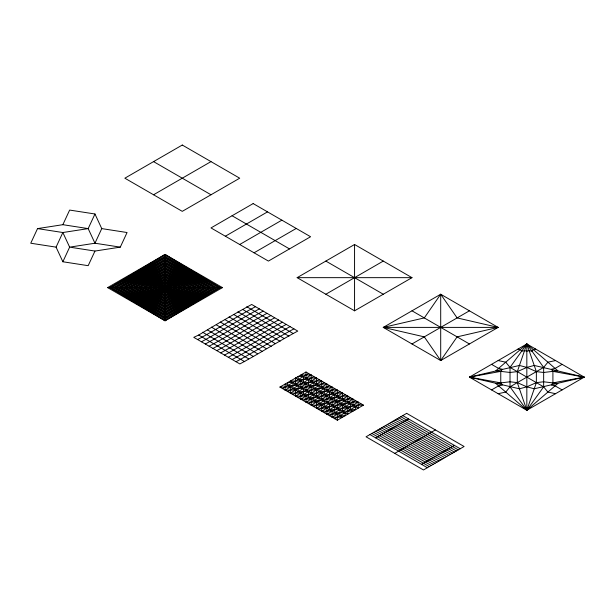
<?xml version="1.0" encoding="UTF-8"?>
<svg xmlns="http://www.w3.org/2000/svg" width="615" height="615" viewBox="0 0 615 615"><rect width="100%" height="100%" fill="white"/><g stroke="black" fill="none" stroke-linecap="round" stroke-linejoin="round"><path stroke-width="0.92" d="M337.335 420.23L337.335 414.202L326.896 414.202L326.896 408.176L316.448 408.176L316.448 402.141L306.009 402.141L306.009 396.114L295.569 396.114L295.569 390.087L285.129 390.087L285.129 384.06L342.555 417.216L332.115 417.216L332.115 411.189L321.668 411.189L321.668 405.154L311.228 405.154L311.228 399.127L300.789 399.127L300.789 393.1L290.349 393.1L290.349 387.073L279.902 387.073L337.335 420.23L363.434 405.154L306.009 372.006L279.902 387.073M306.009 372.006L306.009 378.033L316.448 378.033L316.448 384.06L326.896 384.06L326.896 390.087L337.335 390.087L337.335 396.114L347.775 396.114L347.775 402.141L358.214 402.141L358.214 408.176L300.789 375.019L311.228 375.019L311.228 381.046L321.668 381.046L321.668 387.073L332.115 387.073L332.115 393.1L342.555 393.1L342.555 399.127L352.995 399.127L352.995 405.154L363.434 405.154M526.832 343.977L526.832 410.274L584.25 377.126L526.832 343.977L469.414 377.126L526.832 410.274L557.851 383.476L543.652 381.792L536.357 382.63L526.832 386.835L519.437 388.795L469.414 377.126L519.437 365.456L526.832 367.416L536.357 371.629L543.652 372.467L557.851 370.784L526.832 343.977L495.813 370.784L510.02 372.467L517.307 371.629L526.832 367.416L534.235 365.456L584.25 377.126L534.235 388.795L526.832 386.835L517.307 382.63L510.02 381.792L495.813 383.476L526.832 410.274L543.652 386.835L543.652 367.416L526.832 343.977L510.02 367.416L510.02 386.835L526.832 410.274L536.357 382.63L536.357 371.629L526.832 343.977L517.307 371.629L517.307 382.63L526.832 410.274M562.102 389.918L555.061 385.851L551.34 384.998L552.908 382.884L552.908 371.383L551.355 369.261L555.099 368.4M37.538 228.603L30.75 243.225L56.073 247.138L62.861 261.759L88.176 265.68L94.964 251.058L120.286 247.138L127.067 232.524L101.744 228.603L94.964 213.989L69.641 210.069L62.861 224.69L37.538 228.603L62.853 232.524L88.176 228.603L94.964 213.989M56.073 247.138L62.853 232.524L69.641 247.145L62.861 261.759M101.744 228.603L94.964 243.225L69.641 247.145L94.964 251.058M440.701 294.239L424.296 317.917L383.276 327.395L440.701 360.551L498.127 327.395L440.701 294.239L383.276 327.395L424.296 336.866L440.701 360.551L457.114 336.866L498.127 327.395L457.114 317.917L440.701 294.239L440.701 360.551M498.58 385.866L502.332 384.998L500.764 382.884L500.764 371.383L502.317 369.261L498.565 368.4M172.231 287.605L165.051 293.132L153.089 287.605L165.051 279.318L181.802 287.605L165.051 298.659L143.518 287.605L165.051 273.79L191.373 287.605L165.051 304.187L133.947 287.605L165.051 268.263L200.944 287.605L165.051 309.714L124.376 287.605L165.051 262.743L210.514 287.605L165.051 315.234L114.805 287.605L165.051 257.216L220.085 287.605L165.051 320.761L107.625 287.605L165.051 254.449L222.476 287.605L165.051 320.761L110.016 287.605L165.051 254.449L220.085 287.605L165.051 319.377L110.016 287.605L165.051 255.832L220.085 287.605L165.051 318.001L110.016 287.605L165.051 257.216L217.695 287.605L165.051 318.001L112.407 287.605L165.051 257.216L215.296 287.605L165.051 318.001L114.805 287.605L165.051 258.592L215.296 287.605L165.051 316.617L114.805 287.605L165.051 259.976L215.296 287.605L165.051 315.234L117.196 287.605L165.051 259.976L212.905 287.605L165.051 315.234L119.587 287.605L165.051 259.976L210.514 287.605L165.051 313.858L119.587 287.605L165.051 261.36L210.514 287.605L165.051 312.474L119.587 287.605L165.051 262.743L208.124 287.605L165.051 312.474L121.978 287.605L165.051 262.743L205.725 287.605L165.051 312.474L124.376 287.605L165.051 264.119L205.725 287.605L165.051 311.09L124.376 287.605L165.051 265.503L205.725 287.605L165.051 309.714L126.767 287.605L165.051 265.503L203.334 287.605L165.051 309.714L129.158 287.605L165.051 265.503L200.944 287.605L165.051 308.33L129.158 287.605L165.051 266.887L200.944 287.605L165.051 306.947L129.158 287.605L165.051 268.263L198.553 287.605L165.051 306.947L131.549 287.605L165.051 268.263L196.154 287.605L165.051 306.947L133.947 287.605L165.051 269.647L196.154 287.605L165.051 305.563L133.947 287.605L165.051 271.031L196.154 287.605L165.051 304.187L136.338 287.605L165.051 271.031L193.763 287.605L165.051 304.187L138.729 287.605L165.051 271.031L191.373 287.605L165.051 302.803L138.729 287.605L165.051 272.414L191.373 287.605L165.051 301.419L138.729 287.605L165.051 273.79L188.982 287.605L165.051 301.419L141.119 287.605L165.051 273.79L186.583 287.605L165.051 301.419L143.518 287.605L165.051 275.174L186.583 287.605L165.051 300.043L143.518 287.605L165.051 276.558L186.583 287.605L165.051 298.659L145.909 287.605L165.051 276.558L184.192 287.605L165.051 298.659L148.3 287.605L165.051 276.558L181.802 287.605L165.051 297.276L148.3 287.605L165.051 277.934L181.802 287.605L165.051 295.892L148.3 287.605L165.051 279.318L179.411 287.605L165.051 295.892L150.69 287.605L165.051 279.318L177.012 287.605L165.051 295.892L153.089 287.605L165.051 280.701L177.012 287.605L165.051 294.516L153.089 287.605L165.051 282.077L177.012 287.605L165.051 293.132L155.48 287.605L165.051 282.077L174.622 287.605L165.051 293.132L157.871 287.605L165.051 282.077L172.231 287.605L165.051 291.748L157.871 287.605L165.051 283.461L172.231 287.605L165.051 284.845L157.871 287.605L165.051 290.372L171.985 287.682M198.66 335.067C216.126 324.512 233.8 314.319 251.673 304.463L297.768 331.078C278.172 341.533 259.453 353.494 239.858 363.949L193.763 337.343L198.66 335.067L244.755 361.682M153.566 194.771L210.991 161.614M225.351 236.214L267.517 211.875M239.704 244.501L281.87 220.162M254.064 252.796L296.23 228.449M297.137 277.657L354.563 244.501L411.988 277.657L354.563 310.813L297.137 277.657L411.988 277.657M325.85 294.239L383.276 261.083M282.516 388.58L308.622 373.513M285.129 390.087L311.228 375.019M287.735 391.594L313.842 376.526M290.349 393.1L316.448 378.033M292.955 394.607L319.062 379.54M295.569 396.114L321.668 381.046M298.175 397.621L324.282 382.553M300.789 399.127L326.896 384.06M303.403 400.634L329.502 385.567M306.009 402.141L332.115 387.073M308.622 403.648L334.721 388.58M411.988 343.97L469.414 310.813M311.228 405.154L337.335 390.087M313.842 406.669L339.941 391.594M316.448 408.176L342.555 393.1M319.062 409.682L345.161 394.607M321.668 411.189L347.775 396.114M324.282 412.696L350.389 397.621M326.896 414.202L352.995 399.127M329.502 415.709L355.608 400.634M332.115 417.216L358.214 402.141M334.721 418.723L360.828 403.648M375.734 437.903L408.568 418.946M491.562 389.918L498.611 385.851M394.753 453.378L435.389 429.931M555.076 368.416L562.118 364.349M421.575 464.371L454.408 445.414M255.517 306.677C235.922 317.14 217.203 329.102 197.607 339.557M259.353 308.899C239.758 319.354 221.039 331.316 201.443 341.779M263.197 311.113C243.602 321.576 224.882 333.538 205.287 343.993M267.041 313.335C247.445 323.79 228.726 335.752 209.131 346.214M270.877 315.549C251.281 326.012 232.562 337.973 212.975 348.428M274.721 317.771C255.125 328.226 236.406 340.187 216.811 350.65M278.564 319.985C258.969 330.447 240.25 342.401 220.654 352.864M282.4 322.206C262.805 332.661 244.086 344.623 224.498 355.086M286.244 324.42C266.649 334.883 247.93 346.837 228.334 357.3M290.088 326.642C270.492 337.097 251.773 349.059 232.178 359.521M293.924 328.856C274.328 339.319 255.617 351.273 236.022 361.735M535.65 349.051L533.32 349.551L532.021 351.203L529.085 350.596L526.84 351.211L524.549 350.619L521.643 351.227L520.298 349.62L517.93 349.12M555.545 360.551L547.904 362.189L543.652 367.416L510.02 386.835L505.761 392.07L498.127 393.7M500.748 371.375L469.414 377.126L500.764 382.884M552.908 382.884L584.25 377.126L552.923 371.375M107.625 287.605L222.476 287.605M383.276 327.395L498.127 327.395M62.861 224.69L88.176 228.603L94.964 243.225L120.286 247.138M498.127 360.551L505.761 362.189L510.02 367.416L543.652 386.835L547.911 392.07L555.545 393.7M153.566 161.614L210.991 194.771M325.85 261.083L383.276 294.239M411.988 310.813L469.414 343.97M491.546 364.349L498.596 368.416M232.078 215.757L289.504 248.914M246.776 306.731L292.871 333.345M242.84 309.56L288.935 336.174M237.936 311.836L284.038 338.45M234 314.665L280.094 341.279M402.779 415.602L460.204 448.758M229.103 316.94L275.197 343.547M400.842 416.716L458.275 449.873M398.912 417.831L456.338 450.987M225.167 319.762L271.261 346.376M396.983 418.946L454.408 452.102M395.053 420.06L452.479 453.217M393.116 421.175L450.549 454.331M220.27 322.037L266.364 348.651M391.186 422.29L448.612 455.446M389.257 423.404L446.682 456.561M216.334 324.866L262.428 351.48M387.327 424.519L444.753 457.675M385.39 425.634L442.823 458.79M211.437 327.142L257.531 353.748M383.46 426.749L440.894 459.905M381.531 427.871L438.956 461.019M379.601 428.986L437.027 462.134M207.493 329.963L253.595 356.577M377.671 430.1L435.097 463.256M375.734 431.215L433.168 464.371M202.596 332.238L248.698 358.853M373.805 432.33L431.23 465.486M371.875 433.444L429.301 466.601M369.946 434.559L427.371 467.715M354.563 244.501L354.563 310.813M165.051 254.449L165.051 320.761M295.569 378.033L295.569 384.06L306.009 384.06L306.009 390.087L316.448 390.087L316.448 396.114L326.896 396.114L326.896 402.141L337.335 402.141L337.335 408.176L347.775 408.176L347.775 414.202L290.349 381.046L300.789 381.046L300.789 387.073L311.228 387.073L311.228 393.1L321.668 393.1L321.668 399.127L332.115 399.127L332.115 405.154L342.555 405.154L342.555 411.189L352.995 411.189L295.569 378.033M298.175 385.567L298.175 391.594L308.622 391.594L308.622 397.621L319.062 397.621L319.062 403.648L329.502 403.648L329.502 409.682L339.941 409.682L339.941 415.709L345.161 415.709L345.161 412.696L334.721 412.696L334.721 406.669L324.282 406.669L324.282 400.634L313.842 400.634L313.842 394.607L303.403 394.607L303.403 388.58L292.955 388.58L292.955 382.553L287.735 382.553L287.735 385.567L298.175 385.567M298.175 376.526L298.175 379.54L308.622 379.54L308.622 385.567L319.062 385.567L319.062 391.594L329.502 391.594L329.502 397.621L339.941 397.621L339.941 403.648L350.389 403.648L350.389 409.682L355.608 409.682L355.608 406.669L345.161 406.669L345.161 400.634L334.721 400.634L334.721 394.607L324.282 394.607L324.282 388.58L313.842 388.58L313.842 382.553L303.403 382.553L303.403 376.526L298.175 376.526M165.051 284.845L162.66 287.605L165.051 290.372L169.84 287.605L165.051 284.845L160.261 287.605L165.051 290.372L167.441 287.605L165.051 284.845M182.278 145.04L124.853 178.196L182.278 211.352L239.704 178.196L182.278 145.04M253.157 203.58L210.991 227.927L268.417 261.083L310.583 236.737L253.157 203.58M165.051 286.229L162.66 287.605L165.051 288.989L167.441 287.605L165.051 286.229M406.669 413.349L366.048 436.804L423.474 469.96L464.102 446.505L406.669 413.349"/></g></svg>
